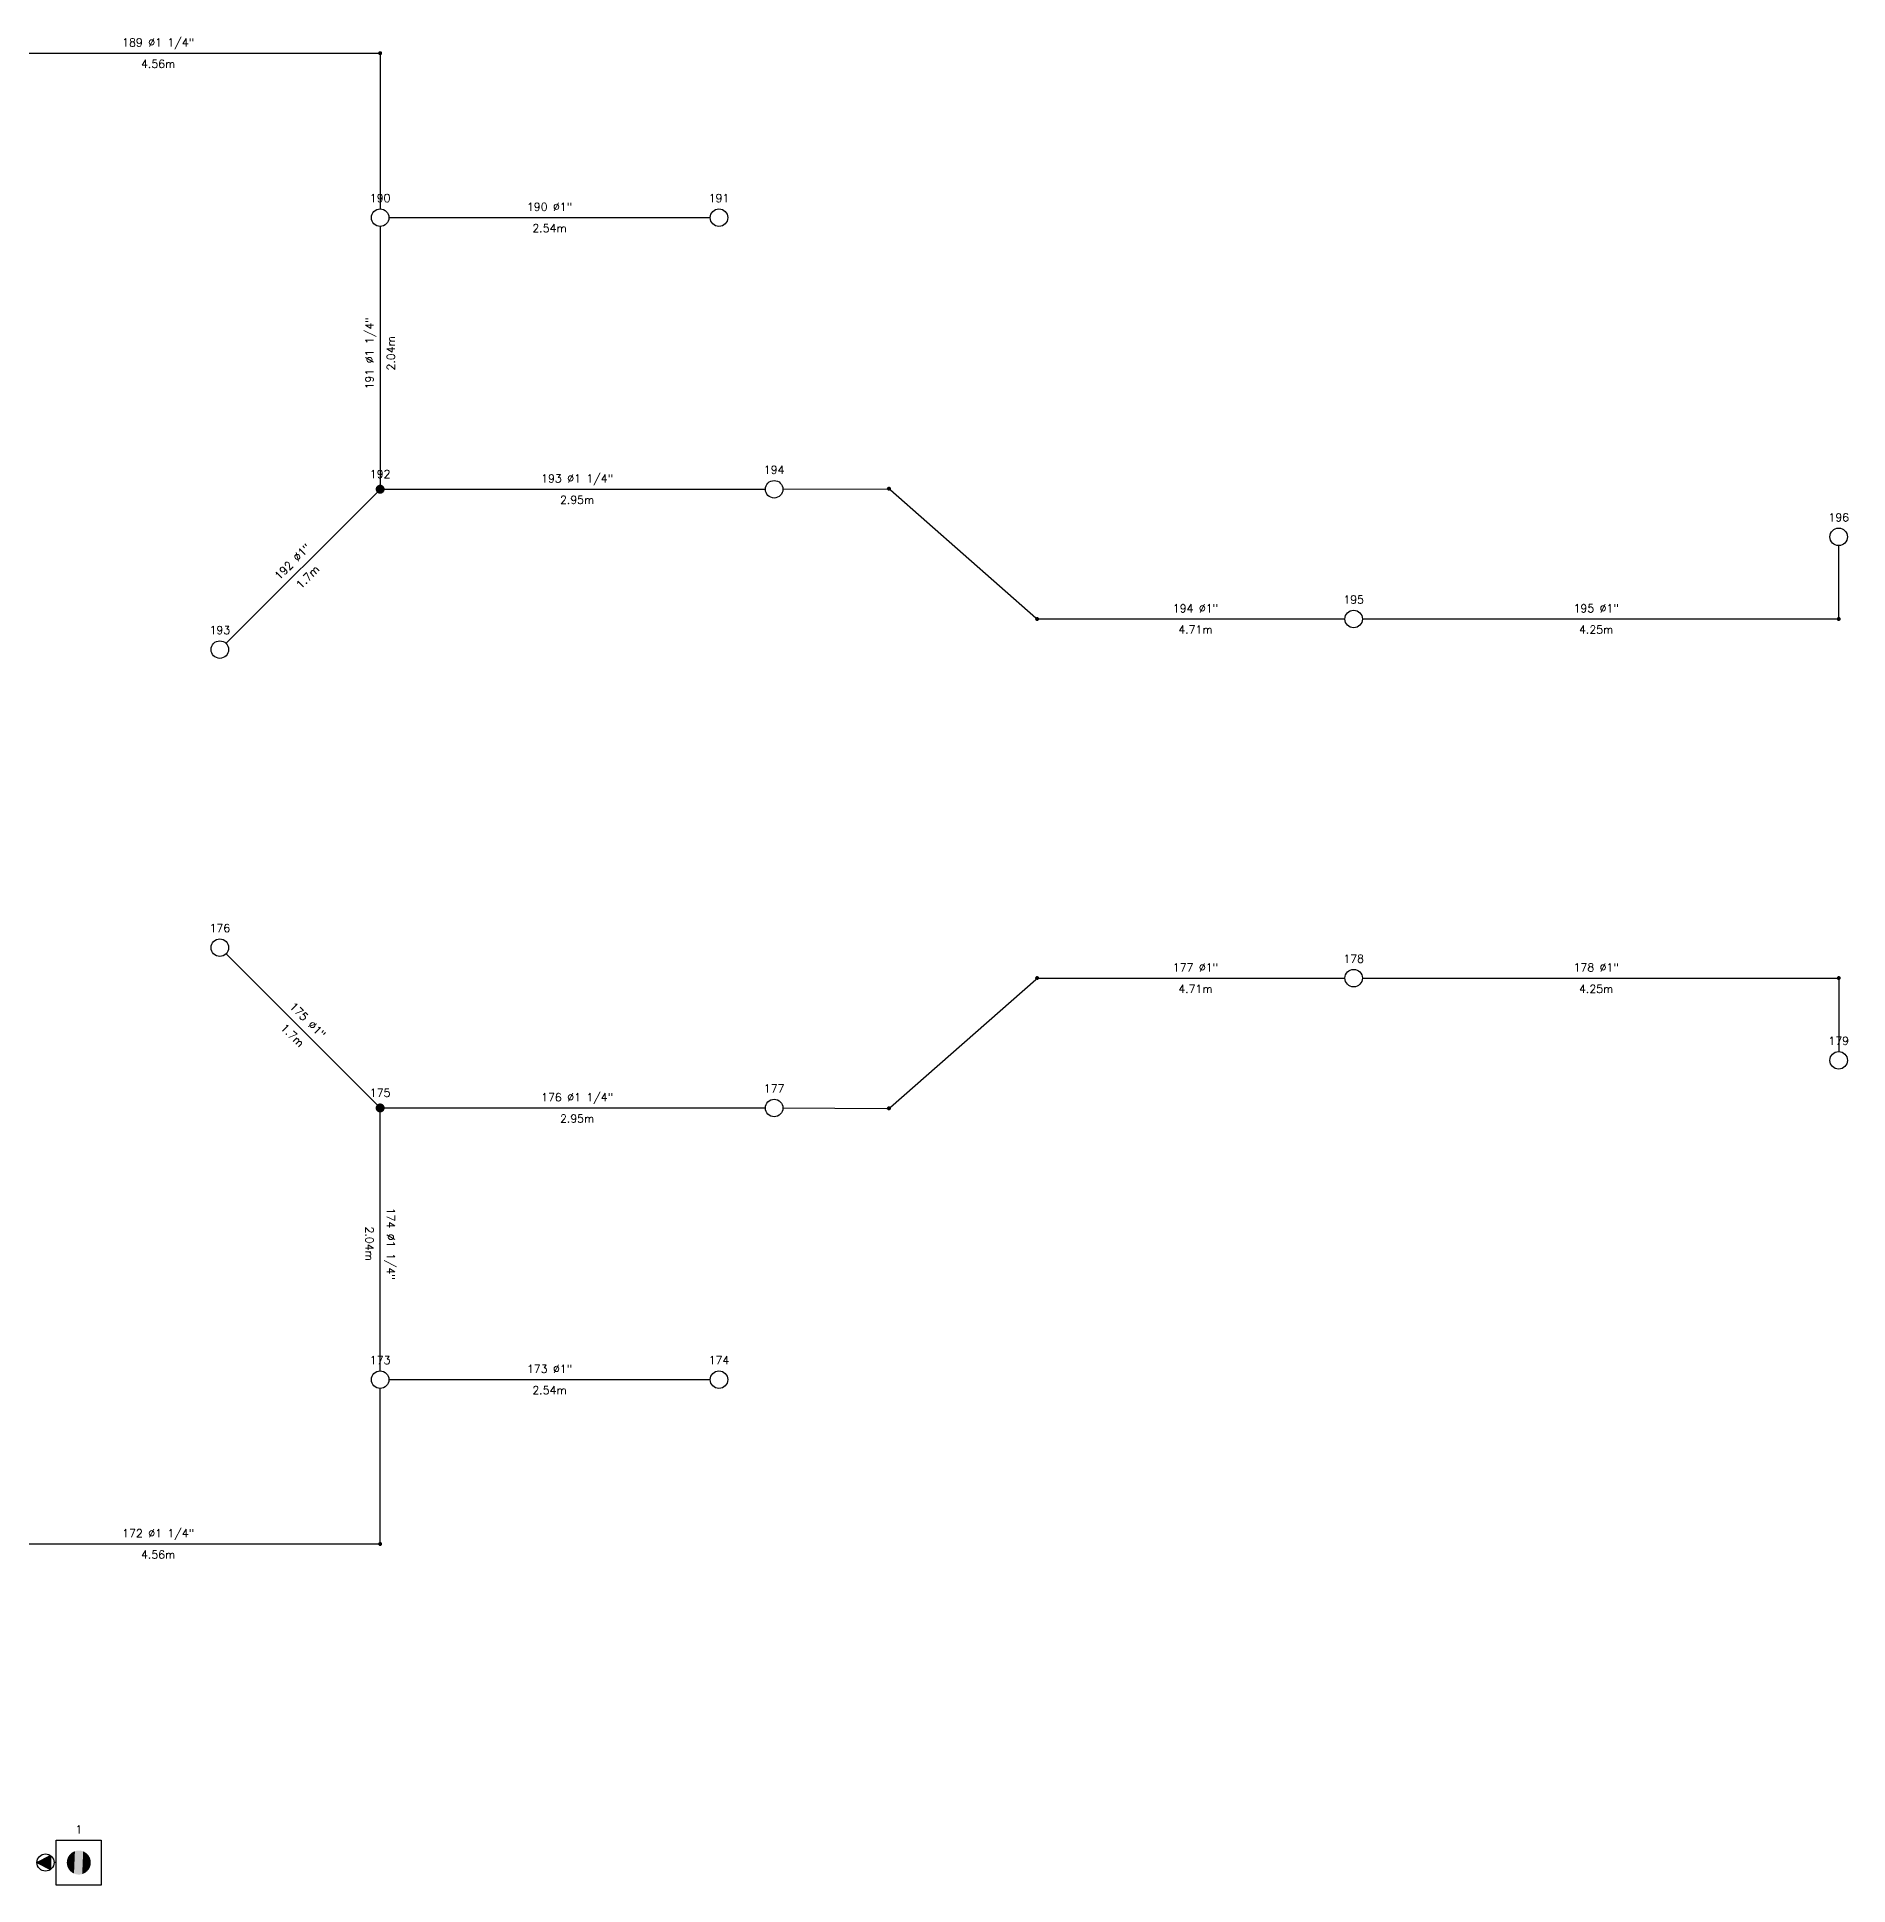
# Model space of a CAD drawing. Header units: metres. Extents: x -63.6 to 24.5, y -61.1 to 26.1.
# Drawn here: x -28.92 to -15, y -60.56 to -46.36 of the extents above; entities that cross this region are included whole.
import ezdxf
from ezdxf.enums import TextEntityAlignment as Align

# ---------------------------------------------------------------- set-up
doc = ezdxf.new("R2010")
doc.units = ezdxf.units.M
doc.header["$LTSCALE"] = 12.7
doc.layers.get('0').update_dxf_attribs({"linetype": 'CONTINUOUS'})
for name, color, linetype in [('TEXTO_NUDOS', 7, 'CONTINUOUS'), ('TEXTO_RAMAS', 7, 'CONTINUOUS'), ('UNIFILAR', 7, 'CONTINUOUS')]:
    doc.layers.add(name, color=color, linetype=linetype)
doc.styles.add('ROMANS', font='Romans', dxfattribs={"height": 0.0635})

# ---------------------------------------------------------------- blocks, each defined once
blk = doc.blocks.new('DEPOSITO_ACUMULADOR_IPCI')
at = {"color": 0, "linetype": 'Continuous'}
for p, q in [((-1.125, 1.125), (1.125, 1.125)), ((-1.125, -1.125), (-1.125, 1.125)), ((1.125, 1.125), (1.125, -1.125)), ((1.125, -1.125), (-1.125, -1.125))]:
    blk.add_line(p, q, dxfattribs=at)
for points in [[(-0.593996, 0.084672), (-0.599481, 0.024948), (-0.598977, -0.035025), (-0.599481, 0.024948)], [(-0.582575, 0.14355), (-0.593996, 0.084672), (-0.592488, -0.094647), (-0.598977, -0.035025)], [(-0.565333, 0.200993), (-0.582575, 0.14355), (-0.580079, -0.153325), (-0.592488, -0.094647)], [(-0.542443, 0.256428), (-0.565333, 0.200993), (-0.561874, -0.21047), (-0.580079, -0.153325)], [(-0.514133, 0.309301), (-0.542443, 0.256428), (-0.538055, -0.265512), (-0.561874, -0.21047)], [(-0.480686, 0.359083), (-0.514133, 0.309301), (-0.50886, -0.317902), (-0.538055, -0.265512)], [(-0.442436, 0.405278), (-0.480686, 0.359083), (-0.474581, -0.367115), (-0.50886, -0.317902)], [(-0.399766, 0.447423), (-0.442436, 0.405278), (-0.435559, -0.41266), (-0.474581, -0.367115)], [(-0.353101, 0.485098), (-0.399766, 0.447423), (-0.392186, -0.454082), (-0.435559, -0.41266)], [(-0.302908, 0.517926), (-0.353101, 0.485098), (-0.344894, -0.490966), (-0.392186, -0.454082)], [(-0.249688, 0.545578), (-0.302908, 0.517926), (-0.294156, -0.522946), (-0.344894, -0.490966)], [(-0.193974, 0.56778), (-0.249688, 0.545578), (-0.240479, -0.5497), (-0.294156, -0.522946)], [(-0.136321, 0.584309), (-0.193974, 0.56778), (-0.1844, -0.570961), (-0.240479, -0.5497)], [(-0.077307, 0.594999), (-0.136321, 0.584309), (-0.126477, -0.586518), (-0.1844, -0.570961)], [(-0.01752, 0.599744), (-0.077307, 0.594999), (-0.067291, -0.596215), (-0.126477, -0.586518)], [(0.042442, 0.598497), (-0.01752, 0.599744), (-0.007433, -0.599954), (-0.067291, -0.596215)], [(0.10198, 0.59127), (0.042442, 0.598497), (0.052499, -0.597699), (-0.007433, -0.599954)], [(0.160499, 0.578135), (0.10198, 0.59127), (0.111907, -0.589472), (0.052499, -0.597699)], [(0.217415, 0.559223), (0.160499, 0.578135), (0.170197, -0.575355), (0.111907, -0.589472)], [(0.272158, 0.534724), (0.217415, 0.559223), (0.226787, -0.555489), (0.170197, -0.575355)], [(0.324181, 0.504883), (0.272158, 0.534724), (0.28111, -0.530073), (0.226787, -0.555489)], [(0.372966, 0.469996), (0.324181, 0.504883), (0.332625, -0.49936), (0.28111, -0.530073)], [(0.418024, 0.430414), (0.372966, 0.469996), (0.380816, -0.463659), (0.332625, -0.49936)], [(0.458905, 0.386531), (0.418024, 0.430414), (0.425202, -0.423324), (0.380816, -0.463659)], [(0.495201, 0.338786), (0.458905, 0.386531), (0.46534, -0.37876), (0.425202, -0.423324)], [(0.52655, 0.287655), (0.495201, 0.338786), (0.500828, -0.330411), (0.46534, -0.37876)], [(0.552637, 0.233651), (0.52655, 0.287655), (0.531312, -0.278761), (0.500828, -0.330411)], [(0.573202, 0.177312), (0.552637, 0.233651), (0.556487, -0.224326), (0.531312, -0.278761)], [(0.58804, 0.119202), (0.573202, 0.177312), (0.576102, -0.167649), (0.556487, -0.224326)], [(0.597003, 0.0599), (0.58804, 0.119202), (0.589961, -0.109297), (0.576102, -0.167649)], [(0.6, 0), (0.597003, 0.0599), (0.597925, -0.049854), (0.589961, -0.109297)]]:
    blk.add_solid(points, dxfattribs=at)
blk = doc.blocks.new('BOMBA_MARCHA_IPCI')
at = {"color": 0, "linetype": 'Continuous'}
for p, q in [((-0.055041, -0.073935), (-0.055041, 0.073935)), ((0.092173, 0), (-0.055041, 0.073935)), ((0.092173, 0), (-0.055041, -0.073935))]:
    blk.add_line(p, q, dxfattribs=at)
blk.add_circle((0, 0), 0.092173, dxfattribs=at)
blk.add_solid([(-0.055041, -0.073935), (-0.055041, 0.073935), (0.092173, 0), (-0.055041, 0.073935)], dxfattribs=at)
blk = doc.blocks.new('NUDO_PASO_IPCI')
at = {"color": 0, "linetype": 'Continuous'}
for points in [[(-0.742494, 0.10584), (-0.749351, 0.031185), (-0.748721, -0.043781), (-0.749351, 0.031185)], [(-0.728219, 0.179437), (-0.742494, 0.10584), (-0.74061, -0.118309), (-0.748721, -0.043781)], [(-0.706667, 0.251241), (-0.728219, 0.179437), (-0.725099, -0.191656), (-0.74061, -0.118309)], [(-0.678054, 0.320535), (-0.706667, 0.251241), (-0.702343, -0.263087), (-0.725099, -0.191656)], [(-0.642667, 0.386626), (-0.678054, 0.320535), (-0.672569, -0.33189), (-0.702343, -0.263087)], [(-0.600858, 0.448854), (-0.642667, 0.386626), (-0.636075, -0.397377), (-0.672569, -0.33189)], [(-0.553045, 0.506597), (-0.600858, 0.448854), (-0.593226, -0.458893), (-0.636075, -0.397377)], [(-0.499707, 0.559279), (-0.553045, 0.506597), (-0.544449, -0.515825), (-0.593226, -0.458893)], [(-0.441376, 0.606372), (-0.499707, 0.559279), (-0.490233, -0.567602), (-0.544449, -0.515825)], [(-0.378635, 0.647407), (-0.441376, 0.606372), (-0.431118, -0.613708), (-0.490233, -0.567602)], [(-0.31211, 0.681973), (-0.378635, 0.647407), (-0.367696, -0.653682), (-0.431118, -0.613708)], [(-0.242467, 0.709725), (-0.31211, 0.681973), (-0.300599, -0.687124), (-0.367696, -0.653682)], [(-0.170402, 0.730386), (-0.242467, 0.709725), (-0.2305, -0.713702), (-0.300599, -0.687124)], [(-0.096633, 0.743749), (-0.170402, 0.730386), (-0.158097, -0.733148), (-0.2305, -0.713702)], [(-0.0219, 0.74968), (-0.096633, 0.743749), (-0.084114, -0.745268), (-0.158097, -0.733148)], [(0.053053, 0.748121), (-0.0219, 0.74968), (-0.009291, -0.749942), (-0.084114, -0.745268)], [(0.127475, 0.739087), (0.053053, 0.748121), (0.065624, -0.747123), (-0.009291, -0.749942)], [(0.200624, 0.722669), (0.127475, 0.739087), (0.139884, -0.736839), (0.065624, -0.747123)], [(0.271768, 0.699029), (0.200624, 0.722669), (0.212747, -0.719193), (0.139884, -0.736839)], [(0.340197, 0.668406), (0.271768, 0.699029), (0.283483, -0.694361), (0.212747, -0.719193)], [(0.405227, 0.631103), (0.340197, 0.668406), (0.351388, -0.662591), (0.283483, -0.694361)], [(0.466207, 0.587495), (0.405227, 0.631103), (0.415781, -0.624201), (0.351388, -0.662591)], [(0.52253, 0.538017), (0.466207, 0.587495), (0.47602, -0.579573), (0.415781, -0.624201)], [(0.573632, 0.483163), (0.52253, 0.538017), (0.531502, -0.529155), (0.47602, -0.579573)], [(0.619002, 0.423482), (0.573632, 0.483163), (0.581674, -0.47345), (0.531502, -0.529155)], [(0.658187, 0.359569), (0.619002, 0.423482), (0.626035, -0.413014), (0.581674, -0.47345)], [(0.690796, 0.292064), (0.658187, 0.359569), (0.66414, -0.348452), (0.626035, -0.413014)], [(0.716502, 0.22164), (0.690796, 0.292064), (0.695609, -0.280407), (0.66414, -0.348452)], [(0.73505, 0.149002), (0.716502, 0.22164), (0.720128, -0.209562), (0.695609, -0.280407)], [(0.746253, 0.074875), (0.73505, 0.149002), (0.737451, -0.136622), (0.720128, -0.209562)], [(0.75, 0), (0.746253, 0.074875), (0.747407, -0.062317), (0.737451, -0.136622)]]:
    blk.add_solid(points, dxfattribs=at)
blk = doc.blocks.new('NUDO_DERIVACION_IPCI')
at = {"color": 0, "linetype": 'Continuous'}
for points in [[(-0.742494, 0.10584), (-0.749351, 0.031185), (-0.748721, -0.043781), (-0.749351, 0.031185)], [(-0.728219, 0.179437), (-0.742494, 0.10584), (-0.74061, -0.118309), (-0.748721, -0.043781)], [(-0.706667, 0.251241), (-0.728219, 0.179437), (-0.725099, -0.191656), (-0.74061, -0.118309)], [(-0.678054, 0.320535), (-0.706667, 0.251241), (-0.702343, -0.263087), (-0.725099, -0.191656)], [(-0.642667, 0.386626), (-0.678054, 0.320535), (-0.672569, -0.33189), (-0.702343, -0.263087)], [(-0.600858, 0.448854), (-0.642667, 0.386626), (-0.636075, -0.397377), (-0.672569, -0.33189)], [(-0.553045, 0.506597), (-0.600858, 0.448854), (-0.593226, -0.458893), (-0.636075, -0.397377)], [(-0.499707, 0.559279), (-0.553045, 0.506597), (-0.544449, -0.515825), (-0.593226, -0.458893)], [(-0.441376, 0.606372), (-0.499707, 0.559279), (-0.490233, -0.567602), (-0.544449, -0.515825)], [(-0.378635, 0.647407), (-0.441376, 0.606372), (-0.431118, -0.613708), (-0.490233, -0.567602)], [(-0.31211, 0.681973), (-0.378635, 0.647407), (-0.367696, -0.653682), (-0.431118, -0.613708)], [(-0.242467, 0.709725), (-0.31211, 0.681973), (-0.300599, -0.687124), (-0.367696, -0.653682)], [(-0.170402, 0.730386), (-0.242467, 0.709725), (-0.2305, -0.713702), (-0.300599, -0.687124)], [(-0.096633, 0.743749), (-0.170402, 0.730386), (-0.158097, -0.733148), (-0.2305, -0.713702)], [(-0.0219, 0.74968), (-0.096633, 0.743749), (-0.084114, -0.745268), (-0.158097, -0.733148)], [(0.053053, 0.748121), (-0.0219, 0.74968), (-0.009291, -0.749942), (-0.084114, -0.745268)], [(0.127475, 0.739087), (0.053053, 0.748121), (0.065624, -0.747123), (-0.009291, -0.749942)], [(0.200624, 0.722669), (0.127475, 0.739087), (0.139884, -0.736839), (0.065624, -0.747123)], [(0.271768, 0.699029), (0.200624, 0.722669), (0.212747, -0.719193), (0.139884, -0.736839)], [(0.340197, 0.668406), (0.271768, 0.699029), (0.283483, -0.694361), (0.212747, -0.719193)], [(0.405227, 0.631103), (0.340197, 0.668406), (0.351388, -0.662591), (0.283483, -0.694361)], [(0.466207, 0.587495), (0.405227, 0.631103), (0.415781, -0.624201), (0.351388, -0.662591)], [(0.52253, 0.538017), (0.466207, 0.587495), (0.47602, -0.579573), (0.415781, -0.624201)], [(0.573632, 0.483163), (0.52253, 0.538017), (0.531502, -0.529155), (0.47602, -0.579573)], [(0.619002, 0.423482), (0.573632, 0.483163), (0.581674, -0.47345), (0.531502, -0.529155)], [(0.658187, 0.359569), (0.619002, 0.423482), (0.626035, -0.413014), (0.581674, -0.47345)], [(0.690796, 0.292064), (0.658187, 0.359569), (0.66414, -0.348452), (0.626035, -0.413014)], [(0.716502, 0.22164), (0.690796, 0.292064), (0.695609, -0.280407), (0.66414, -0.348452)], [(0.73505, 0.149002), (0.716502, 0.22164), (0.720128, -0.209562), (0.695609, -0.280407)], [(0.746253, 0.074875), (0.73505, 0.149002), (0.737451, -0.136622), (0.720128, -0.209562)], [(0.75, 0), (0.746253, 0.074875), (0.747407, -0.062317), (0.737451, -0.136622)]]:
    blk.add_solid(points, dxfattribs=at)
blk = doc.blocks.new('ROCIADOR_AUTOMATICO_IPCI')
at = {"color": 0, "linetype": 'Continuous'}
blk.add_circle((-0.004736, -0.005671), 1.5, dxfattribs=at)

msp = doc.modelspace()

# ---------------------------------------------------------------- linework, layer by layer
at = {"layer": 'UNIFILAR', "color": 94, "linetype": 'Continuous'}
for p, q in [((-29.631, -46.483, 2.562), (-26.3, -46.483, 2.562)), ((-26.285, -46.498, 2.562), (-26.285, -47.678, 2.562)), ((-26.285, -47.813, 2.562), (-26.285, -49.798, 2.562)), ((-26.217, -47.746, 2.562), (-23.748, -47.746, 2.562)), ((-26.25, -49.833, 2.562), (-23.324, -49.833, 2.562)), ((-23.189, -49.832, 2.562), (-22.391, -49.829, 2.562)), ((-22.364, -49.839, 2.562), (-21.247, -50.82, 2.562)), ((-26.309, -49.857, 2.562), (-27.469, -51.017, 2.562)), ((-15.075, -50.815, 2.562), (-15.075, -50.266, 2.562)), ((-21.22, -50.83, 2.562), (-18.871, -50.83, 2.562)), ((-18.736, -50.83, 2.562), (-15.09, -50.83, 2.562)), ((-26.309, -54.562, 2.562), (-27.469, -53.402, 2.562)), ((-22.364, -54.58, 2.562), (-21.247, -53.599, 2.562)), ((-21.22, -53.589, 2.562), (-18.871, -53.589, 2.562)), ((-18.736, -53.589, 2.562), (-15.09, -53.589, 2.562)), ((-15.075, -53.605, 2.562), (-15.075, -54.153, 2.562)), ((-26.285, -56.606, 2.562), (-26.285, -54.621, 2.562)), ((-26.25, -54.587, 2.562), (-23.324, -54.587, 2.562)), ((-23.189, -54.587, 2.562), (-22.391, -54.59, 2.562)), ((-26.285, -57.921, 2.562), (-26.285, -56.741, 2.562)), ((-26.217, -56.674, 2.562), (-23.748, -56.674, 2.562)), ((-29.631, -57.937, 2.562), (-26.3, -57.937, 2.562)), ((-28.774, -60.385), (-28.79, -60.385))]:
    msp.add_line(p, q, dxfattribs=at)

# ---------------------------------------------------------------- block references
at = {"layer": 'UNIFILAR', "color": 94, "linetype": 'Continuous', "zscale": 1.024943720238734}
for name, p, xscale, yscale in [('NUDO_PASO_IPCI', (-26.285, -46.483, 2.562), 0.02049887440477468, 0.02049887440477468), ('ROCIADOR_AUTOMATICO_IPCI', (-26.285, -47.746, 2.562), 0.0448412877604446, 0.0448412877604446), ('ROCIADOR_AUTOMATICO_IPCI', (-23.681, -47.746, 2.562), 0.0448412877604446, 0.0448412877604446), ('NUDO_DERIVACION_IPCI', (-26.285, -49.833, 2.562), 0.04612246741074302, 0.04612246741074302), ('ROCIADOR_AUTOMATICO_IPCI', (-23.257, -49.833, 2.562), 0.0448412877604446, 0.0448412877604446), ('NUDO_PASO_IPCI', (-22.375, -49.829, 2.562), 0.02049887440477468, 0.02049887440477468), ('ROCIADOR_AUTOMATICO_IPCI', (-15.075, -50.199, 2.562), 0.0448412877604446, 0.0448412877604446), ('NUDO_PASO_IPCI', (-21.236, -50.83, 2.562), 0.02049887440477468, 0.02049887440477468), ('ROCIADOR_AUTOMATICO_IPCI', (-18.803, -50.83, 2.562), 0.0448412877604446, 0.0448412877604446), ('NUDO_PASO_IPCI', (-15.075, -50.83, 2.562), 0.02049887440477468, 0.02049887440477468), ('ROCIADOR_AUTOMATICO_IPCI', (-27.517, -51.065, 2.562), 0.0448412877604446, 0.0448412877604446), ('ROCIADOR_AUTOMATICO_IPCI', (-27.517, -53.355, 2.562), 0.0448412877604446, 0.0448412877604446), ('ROCIADOR_AUTOMATICO_IPCI', (-18.803, -53.589, 2.562), 0.0448412877604446, 0.0448412877604446), ('NUDO_PASO_IPCI', (-21.236, -53.589, 2.562), 0.02049887440477468, 0.02049887440477468), ('NUDO_PASO_IPCI', (-15.075, -53.589, 2.562), 0.02049887440477468, 0.02049887440477468), ('ROCIADOR_AUTOMATICO_IPCI', (-15.075, -54.221, 2.562), 0.0448412877604446, 0.0448412877604446), ('ROCIADOR_AUTOMATICO_IPCI', (-23.257, -54.587, 2.562), 0.0448412877604446, 0.0448412877604446), ('NUDO_DERIVACION_IPCI', (-26.285, -54.587, 2.562), 0.04612246741074302, 0.04612246741074302), ('NUDO_PASO_IPCI', (-22.375, -54.59, 2.562), 0.02049887440477468, 0.02049887440477468), ('ROCIADOR_AUTOMATICO_IPCI', (-26.285, -56.674, 2.562), 0.0448412877604446, 0.0448412877604446), ('ROCIADOR_AUTOMATICO_IPCI', (-23.681, -56.674, 2.562), 0.0448412877604446, 0.0448412877604446), ('NUDO_PASO_IPCI', (-26.285, -57.937, 2.562), 0.02049887440477468, 0.02049887440477468), ('DEPOSITO_ACUMULADOR_IPCI', (-28.601, -60.385), 0.15374155803581, 0.15374155803581)]:
    msp.add_blockref(name, p, dxfattribs=dict(at, xscale=xscale, yscale=yscale))
at = {"layer": 'UNIFILAR', "color": 94, "linetype": 'Continuous', "xscale": 0.7174606041671135, "yscale": 0.7174606041671135, "zscale": 1.024943720238734, "rotation": 180}
msp.add_blockref('BOMBA_MARCHA_IPCI', (-28.857, -60.385), dxfattribs=at)

# ---------------------------------------------------------------- texts
at = {"layer": 'TEXTO_NUDOS', "color": 94, "linetype": 'Continuous', "style": 'ROMANS'}
for s, p in [('190', (-26.285, -47.627, 2.562)), ('191', (-23.681, -47.627, 2.562)), ('192', (-26.285, -49.747, 2.562)), ('194', (-23.257, -49.714, 2.562)), ('196', (-15.075, -50.08, 2.562)), ('195', (-18.803, -50.712, 2.562)), ('193', (-27.517, -50.946, 2.562)), ('176', (-27.517, -53.236, 2.562)), ('178', (-18.803, -53.471, 2.562)), ('179', (-15.075, -54.102, 2.562)), ('175', (-26.285, -54.501, 2.562)), ('177', (-23.257, -54.468, 2.562)), ('173', (-26.285, -56.555, 2.562)), ('174', (-23.681, -56.555, 2.562)), ('1', (-28.601, -60.161))]:
    msp.add_text(s, height=0.0615, dxfattribs=at).set_placement(p, align=Align.CENTER)
at = {"layer": 'TEXTO_RAMAS', "color": 94, "linetype": 'Continuous', "style": 'ROMANS'}
for s, p in [('189 Ø1 1/4"', (-27.991, -46.431, 2.562)), ('190 Ø1"', (-24.983, -47.694, 2.562)), ('193 Ø1 1/4"', (-24.771, -49.781, 2.562)), ('194 Ø1"', (-20.019, -50.779, 2.562)), ('195 Ø1"', (-16.939, -50.779, 2.562)), ('177 Ø1"', (-20.019, -53.538, 2.562)), ('178 Ø1"', (-16.939, -53.538, 2.562)), ('176 Ø1 1/4"', (-24.771, -54.536, 2.562)), ('173 Ø1"', (-24.983, -56.623, 2.562)), ('172 Ø1 1/4"', (-27.991, -57.886, 2.562))]:
    msp.add_text(s, height=0.0615, dxfattribs=at).set_placement(p, align=Align.CENTER)
for s, p in [('4.56m', (-27.991, -46.534, 2.562)), ('2.54m', (-24.983, -47.797, 2.562)), ('2.95m', (-24.771, -49.884, 2.562)), ('4.71m', (-20.019, -50.881, 2.562)), ('4.25m', (-16.939, -50.881, 2.562)), ('4.71m', (-20.019, -53.641, 2.562)), ('4.25m', (-16.939, -53.641, 2.562)), ('2.95m', (-24.771, -54.638, 2.562)), ('2.54m', (-24.983, -56.725, 2.562)), ('4.56m', (-27.991, -57.988, 2.562))]:
    msp.add_text(s, height=0.0615, dxfattribs=at).set_placement(p, align=Align.TOP_CENTER)
for s, rotation, p in [('191 Ø1 1/4"', 89.9948, (-26.336, -48.789, 2.562)), ('192 Ø1"', 45, (-26.937, -50.412, 2.562)), ('175 Ø1"', 315, (-26.864, -53.935, 2.562)), ('174 Ø1 1/4"', 270.0052, (-26.233, -55.63, 2.562))]:
    msp.add_text(s, height=0.0615, rotation=rotation, dxfattribs=at).set_placement(p, align=Align.CENTER)
for s, rotation, p in [('2.04m', 89.9948, (-26.233, -48.789, 2.562)), ('1.7m', 45, (-26.864, -50.485, 2.562)), ('1.7m', 315, (-26.937, -54.007, 2.562)), ('2.04m', 270.0052, (-26.336, -55.63, 2.562))]:
    msp.add_text(s, height=0.0615, rotation=rotation, dxfattribs=at).set_placement(p, align=Align.TOP_CENTER)

doc.saveas('drawing.dxf')
